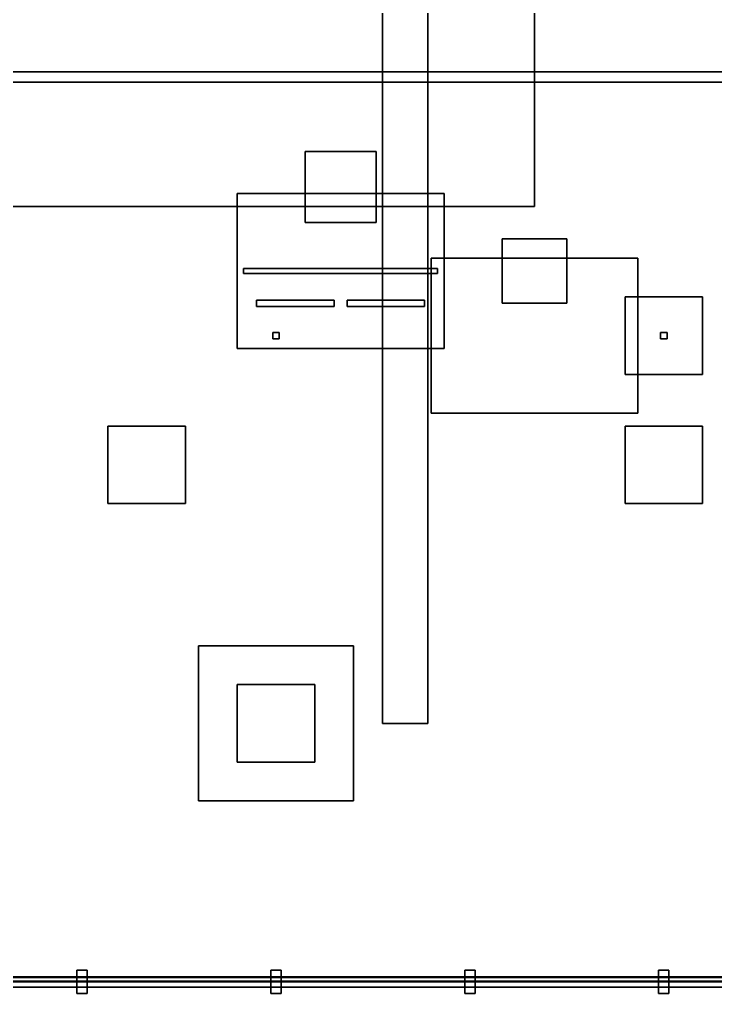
# Model space of a CAD drawing. Extents: x -17000 to 17000, y -13300 to 12090.
# Drawn here: x 7016 to 12400, y -12090 to -4554 of the extents above; entities that cross this region are included whole.
import ezdxf

# ---------------------------------------------------------------- set-up
doc = ezdxf.new("R2010")
doc.units = 0
for name, color, linetype in [('A-FURN', 30, 'CONTINUOUS'), ('A-GLAZ', 5, 'CONTINUOUS'), ('A-WALL', 7, 'CONTINUOUS'), ('E-LITE', 2, 'CONTINUOUS'), ('F-SPRN', 1, 'CONTINUOUS'), ('M-DIFF', 7, 'CONTINUOUS'), ('M-DUCT', 4, 'CONTINUOUS'), ('S-COLS', 9, 'CONTINUOUS'), ('S-SLAB', 8, 'CONTINUOUS')]:
    doc.layers.add(name, color=color, linetype=linetype)

msp = doc.modelspace()

# ---------------------------------------------------------------- linework, layer by layer
at = {"layer": 'A-FURN'}
for points in [[(9225, -6125, 12310), (9775, -6125, 12310), (9775, -5575, 12310), (9225, -5575, 12310)], [(9775, -6125, 11390), (9225, -6125, 11390), (9225, -5575, 11390), (9775, -5575, 11390)], [(9225, -5575, 11390), (9225, -5575, 12310), (9775, -5575, 12310), (9775, -5575, 11390)], [(9225, -6125, 11390), (9225, -6125, 12310), (9225, -5575, 12310), (9225, -5575, 11390)], [(9225, -6125, 16110), (9775, -6125, 16110), (9775, -5575, 16110), (9225, -5575, 16110)], [(9775, -6125, 15190), (9225, -6125, 15190), (9225, -5575, 15190), (9775, -5575, 15190)], [(9225, -5575, 15190), (9225, -5575, 16110), (9775, -5575, 16110), (9775, -5575, 15190)], [(9225, -6125, 15190), (9225, -6125, 16110), (9225, -5575, 16110), (9225, -5575, 15190)], [(9775, -6125, 11390), (9775, -5575, 11390), (9775, -5575, 12310), (9775, -6125, 12310)], [(9775, -6125, 15190), (9775, -5575, 15190), (9775, -5575, 16110), (9775, -6125, 16110)], [(8700, -7100, 12150), (10300, -7100, 12150), (10300, -5900, 12150), (8700, -5900, 12150)], [(10300, -7100, 11400), (8700, -7100, 11400), (8700, -5900, 11400), (10300, -5900, 11400)], [(8700, -5900, 11400), (8700, -5900, 12150), (10300, -5900, 12150), (10300, -5900, 11400)], [(8700, -7100, 11400), (8700, -7100, 12150), (8700, -5900, 12150), (8700, -5900, 11400)], [(8700, -7100, 15950), (10300, -7100, 15950), (10300, -5900, 15950), (8700, -5900, 15950)], [(10300, -7100, 15200), (8700, -7100, 15200), (8700, -5900, 15200), (10300, -5900, 15200)], [(8700, -5900, 15200), (8700, -5900, 15950), (10300, -5900, 15950), (10300, -5900, 15200)], [(8700, -7100, 15200), (8700, -7100, 15950), (8700, -5900, 15950), (8700, -5900, 15200)], [(10300, -7100, 11400), (10300, -5900, 11400), (10300, -5900, 12150), (10300, -7100, 12150)], [(10300, -7100, 15200), (10300, -5900, 15200), (10300, -5900, 15950), (10300, -7100, 15950)], [(9225, -6125, 11390), (9775, -6125, 11390), (9775, -6125, 12310), (9225, -6125, 12310)], [(9225, -6125, 15190), (9775, -6125, 15190), (9775, -6125, 16110), (9225, -6125, 16110)], [(10750, -6750, 4700), (11250, -6750, 4700), (11250, -6250, 4700), (10750, -6250, 4700)], [(11250, -6750, 3800), (10750, -6750, 3800), (10750, -6250, 3800), (11250, -6250, 3800)], [(10750, -6250, 3800), (10750, -6250, 4700), (11250, -6250, 4700), (11250, -6250, 3800)], [(10750, -6750, 3800), (10750, -6750, 4700), (10750, -6250, 4700), (10750, -6250, 3800)], [(10750, -6750, 8500), (11250, -6750, 8500), (11250, -6250, 8500), (10750, -6250, 8500)], [(11250, -6750, 7600), (10750, -6750, 7600), (10750, -6250, 7600), (11250, -6250, 7600)], [(10750, -6250, 7600), (10750, -6250, 8500), (11250, -6250, 8500), (11250, -6250, 7600)], [(10750, -6750, 7600), (10750, -6750, 8500), (10750, -6250, 8500), (10750, -6250, 7600)], [(10750, -6750, 19900), (11250, -6750, 19900), (11250, -6250, 19900), (10750, -6250, 19900)], [(11250, -6750, 19000), (10750, -6750, 19000), (10750, -6250, 19000), (11250, -6250, 19000)], [(10750, -6250, 19000), (10750, -6250, 19900), (11250, -6250, 19900), (11250, -6250, 19000)], [(10750, -6750, 19000), (10750, -6750, 19900), (10750, -6250, 19900), (10750, -6250, 19000)], [(11250, -6750, 3800), (11250, -6250, 3800), (11250, -6250, 4700), (11250, -6750, 4700)], [(11250, -6750, 7600), (11250, -6250, 7600), (11250, -6250, 8500), (11250, -6750, 8500)], [(11250, -6750, 19000), (11250, -6250, 19000), (11250, -6250, 19900), (11250, -6750, 19900)], [(10200, -7600, 4550), (11800, -7600, 4550), (11800, -6400, 4550), (10200, -6400, 4550)], [(11800, -7600, 3800), (10200, -7600, 3800), (10200, -6400, 3800), (11800, -6400, 3800)], [(10200, -6400, 3800), (10200, -6400, 4550), (11800, -6400, 4550), (11800, -6400, 3800)], [(10200, -7600, 3800), (10200, -7600, 4550), (10200, -6400, 4550), (10200, -6400, 3800)], [(10200, -7600, 8350), (11800, -7600, 8350), (11800, -6400, 8350), (10200, -6400, 8350)], [(11800, -7600, 7600), (10200, -7600, 7600), (10200, -6400, 7600), (11800, -6400, 7600)], [(10200, -6400, 7600), (10200, -6400, 8350), (11800, -6400, 8350), (11800, -6400, 7600)], [(10200, -7600, 7600), (10200, -7600, 8350), (10200, -6400, 8350), (10200, -6400, 7600)], [(10200, -7600, 19750), (11800, -7600, 19750), (11800, -6400, 19750), (10200, -6400, 19750)], [(11800, -7600, 19000), (10200, -7600, 19000), (10200, -6400, 19000), (11800, -6400, 19000)], [(10200, -6400, 19000), (10200, -6400, 19750), (11800, -6400, 19750), (11800, -6400, 19000)], [(10200, -7600, 19000), (10200, -7600, 19750), (10200, -6400, 19750), (10200, -6400, 19000)], [(11800, -7600, 3800), (11800, -6400, 3800), (11800, -6400, 4550), (11800, -7600, 4550)], [(11800, -7600, 7600), (11800, -6400, 7600), (11800, -6400, 8350), (11800, -7600, 8350)], [(11800, -7600, 19000), (11800, -6400, 19000), (11800, -6400, 19750), (11800, -7600, 19750)], [(8750, -6520, 12525), (10250, -6520, 12525), (10250, -6480, 12525), (8750, -6480, 12525)], [(10250, -6520, 12075), (8750, -6520, 12075), (8750, -6480, 12075), (10250, -6480, 12075)], [(8750, -6480, 12075), (8750, -6480, 12525), (10250, -6480, 12525), (10250, -6480, 12075)], [(8750, -6520, 12075), (8750, -6520, 12525), (8750, -6480, 12525), (8750, -6480, 12075)], [(8750, -6520, 16325), (10250, -6520, 16325), (10250, -6480, 16325), (8750, -6480, 16325)], [(10250, -6520, 15875), (8750, -6520, 15875), (8750, -6480, 15875), (10250, -6480, 15875)], [(8750, -6480, 15875), (8750, -6480, 16325), (10250, -6480, 16325), (10250, -6480, 15875)], [(8750, -6520, 15875), (8750, -6520, 16325), (8750, -6480, 16325), (8750, -6480, 15875)], [(10250, -6520, 12075), (10250, -6480, 12075), (10250, -6480, 12525), (10250, -6520, 12525)], [(10250, -6520, 15875), (10250, -6480, 15875), (10250, -6480, 16325), (10250, -6520, 16325)], [(8750, -6520, 12075), (10250, -6520, 12075), (10250, -6520, 12525), (8750, -6520, 12525)], [(8750, -6520, 15875), (10250, -6520, 15875), (10250, -6520, 16325), (8750, -6520, 16325)], [(8850, -6775, 12540), (9450, -6775, 12540), (9450, -6725, 12540), (8850, -6725, 12540)], [(9450, -6775, 12160), (8850, -6775, 12160), (8850, -6725, 12160), (9450, -6725, 12160)], [(8850, -6725, 12160), (8850, -6725, 12540), (9450, -6725, 12540), (9450, -6725, 12160)], [(8850, -6775, 12160), (8850, -6775, 12540), (8850, -6725, 12540), (8850, -6725, 12160)], [(8850, -6775, 16340), (9450, -6775, 16340), (9450, -6725, 16340), (8850, -6725, 16340)], [(9450, -6775, 15960), (8850, -6775, 15960), (8850, -6725, 15960), (9450, -6725, 15960)], [(8850, -6725, 15960), (8850, -6725, 16340), (9450, -6725, 16340), (9450, -6725, 15960)], [(8850, -6775, 15960), (8850, -6775, 16340), (8850, -6725, 16340), (8850, -6725, 15960)], [(8850, -6775, 12160), (9450, -6775, 12160), (9450, -6775, 12540), (8850, -6775, 12540)], [(8850, -6775, 15960), (9450, -6775, 15960), (9450, -6775, 16340), (8850, -6775, 16340)], [(9450, -6775, 12160), (9450, -6725, 12160), (9450, -6725, 12540), (9450, -6775, 12540)], [(9450, -6775, 15960), (9450, -6725, 15960), (9450, -6725, 16340), (9450, -6775, 16340)], [(9550, -6775, 12540), (10150, -6775, 12540), (10150, -6725, 12540), (9550, -6725, 12540)], [(10150, -6775, 12160), (9550, -6775, 12160), (9550, -6725, 12160), (10150, -6725, 12160)], [(9550, -6725, 12160), (9550, -6725, 12540), (10150, -6725, 12540), (10150, -6725, 12160)], [(9550, -6775, 12160), (9550, -6775, 12540), (9550, -6725, 12540), (9550, -6725, 12160)], [(9550, -6775, 16340), (10150, -6775, 16340), (10150, -6725, 16340), (9550, -6725, 16340)], [(10150, -6775, 15960), (9550, -6775, 15960), (9550, -6725, 15960), (10150, -6725, 15960)], [(9550, -6725, 15960), (9550, -6725, 16340), (10150, -6725, 16340), (10150, -6725, 15960)], [(9550, -6775, 15960), (9550, -6775, 16340), (9550, -6725, 16340), (9550, -6725, 15960)], [(9550, -6775, 12160), (10150, -6775, 12160), (10150, -6775, 12540), (9550, -6775, 12540)], [(9550, -6775, 15960), (10150, -6775, 15960), (10150, -6775, 16340), (9550, -6775, 16340)], [(10150, -6775, 12160), (10150, -6725, 12160), (10150, -6725, 12540), (10150, -6775, 12540)], [(10150, -6775, 15960), (10150, -6725, 15960), (10150, -6725, 16340), (10150, -6775, 16340)], [(10750, -6750, 3800), (11250, -6750, 3800), (11250, -6750, 4700), (10750, -6750, 4700)], [(10750, -6750, 7600), (11250, -6750, 7600), (11250, -6750, 8500), (10750, -6750, 8500)], [(10750, -6750, 19000), (11250, -6750, 19000), (11250, -6750, 19900), (10750, -6750, 19900)], [(8700, -7100, 11400), (10300, -7100, 11400), (10300, -7100, 12150), (8700, -7100, 12150)], [(8700, -7100, 15200), (10300, -7100, 15200), (10300, -7100, 15950), (8700, -7100, 15950)], [(10200, -7600, 3800), (11800, -7600, 3800), (11800, -7600, 4550), (10200, -7600, 4550)], [(10200, -7600, 7600), (11800, -7600, 7600), (11800, -7600, 8350), (10200, -7600, 8350)], [(10200, -7600, 19000), (11800, -7600, 19000), (11800, -7600, 19750), (10200, -7600, 19750)]]:
    msp.add_3dface(points, dxfattribs=at)
at = {"layer": 'A-GLAZ'}
for points in [[(-16900, -12040, 940), (16900, -12040, 940), (16900, -11960, 940), (-16900, -11960, 940)], [(16900, -12040, 860), (-16900, -12040, 860), (-16900, -11960, 860), (16900, -11960, 860)], [(-16900, -11960, 860), (-16900, -11960, 940), (16900, -11960, 940), (16900, -11960, 860)], [(-16900, -12040, 2840), (16900, -12040, 2840), (16900, -11960, 2840), (-16900, -11960, 2840)], [(16900, -12040, 2760), (-16900, -12040, 2760), (-16900, -11960, 2760), (16900, -11960, 2760)], [(-16900, -11960, 2760), (-16900, -11960, 2840), (16900, -11960, 2840), (16900, -11960, 2760)], [(-16900, -12040, 3640), (16900, -12040, 3640), (16900, -11960, 3640), (-16900, -11960, 3640)], [(16900, -12040, 3560), (-16900, -12040, 3560), (-16900, -11960, 3560), (16900, -11960, 3560)], [(-16900, -11960, 3560), (-16900, -11960, 3640), (16900, -11960, 3640), (16900, -11960, 3560)], [(-16900, -12040, 4740), (16900, -12040, 4740), (16900, -11960, 4740), (-16900, -11960, 4740)], [(16900, -12040, 4660), (-16900, -12040, 4660), (-16900, -11960, 4660), (16900, -11960, 4660)], [(-16900, -11960, 4660), (-16900, -11960, 4740), (16900, -11960, 4740), (16900, -11960, 4660)], [(-16900, -12040, 6640), (16900, -12040, 6640), (16900, -11960, 6640), (-16900, -11960, 6640)], [(16900, -12040, 6560), (-16900, -12040, 6560), (-16900, -11960, 6560), (16900, -11960, 6560)], [(-16900, -11960, 6560), (-16900, -11960, 6640), (16900, -11960, 6640), (16900, -11960, 6560)], [(-16900, -12040, 7440), (16900, -12040, 7440), (16900, -11960, 7440), (-16900, -11960, 7440)], [(16900, -12040, 7360), (-16900, -12040, 7360), (-16900, -11960, 7360), (16900, -11960, 7360)], [(-16900, -11960, 7360), (-16900, -11960, 7440), (16900, -11960, 7440), (16900, -11960, 7360)], [(-16900, -12040, 8540), (16900, -12040, 8540), (16900, -11960, 8540), (-16900, -11960, 8540)], [(16900, -12040, 8460), (-16900, -12040, 8460), (-16900, -11960, 8460), (16900, -11960, 8460)], [(-16900, -11960, 8460), (-16900, -11960, 8540), (16900, -11960, 8540), (16900, -11960, 8460)], [(-16900, -12040, 10440), (16900, -12040, 10440), (16900, -11960, 10440), (-16900, -11960, 10440)], [(16900, -12040, 10360), (-16900, -12040, 10360), (-16900, -11960, 10360), (16900, -11960, 10360)], [(-16900, -11960, 10360), (-16900, -11960, 10440), (16900, -11960, 10440), (16900, -11960, 10360)], [(-16900, -12040, 11240), (16900, -12040, 11240), (16900, -11960, 11240), (-16900, -11960, 11240)], [(16900, -12040, 11160), (-16900, -12040, 11160), (-16900, -11960, 11160), (16900, -11960, 11160)], [(-16900, -11960, 11160), (-16900, -11960, 11240), (16900, -11960, 11240), (16900, -11960, 11160)], [(-16900, -12040, 12340), (16900, -12040, 12340), (16900, -11960, 12340), (-16900, -11960, 12340)], [(16900, -12040, 12260), (-16900, -12040, 12260), (-16900, -11960, 12260), (16900, -11960, 12260)], [(-16900, -11960, 12260), (-16900, -11960, 12340), (16900, -11960, 12340), (16900, -11960, 12260)], [(-16900, -12040, 14240), (16900, -12040, 14240), (16900, -11960, 14240), (-16900, -11960, 14240)], [(16900, -12040, 14160), (-16900, -12040, 14160), (-16900, -11960, 14160), (16900, -11960, 14160)], [(-16900, -11960, 14160), (-16900, -11960, 14240), (16900, -11960, 14240), (16900, -11960, 14160)], [(-16900, -12040, 15040), (16900, -12040, 15040), (16900, -11960, 15040), (-16900, -11960, 15040)], [(16900, -12040, 14960), (-16900, -12040, 14960), (-16900, -11960, 14960), (16900, -11960, 14960)], [(-16900, -11960, 14960), (-16900, -11960, 15040), (16900, -11960, 15040), (16900, -11960, 14960)], [(-16900, -12040, 16140), (16900, -12040, 16140), (16900, -11960, 16140), (-16900, -11960, 16140)], [(16900, -12040, 16060), (-16900, -12040, 16060), (-16900, -11960, 16060), (16900, -11960, 16060)], [(-16900, -11960, 16060), (-16900, -11960, 16140), (16900, -11960, 16140), (16900, -11960, 16060)], [(-16900, -12040, 18040), (16900, -12040, 18040), (16900, -11960, 18040), (-16900, -11960, 18040)], [(16900, -12040, 17960), (-16900, -12040, 17960), (-16900, -11960, 17960), (16900, -11960, 17960)], [(-16900, -11960, 17960), (-16900, -11960, 18040), (16900, -11960, 18040), (16900, -11960, 17960)], [(-16900, -12040, 18840), (16900, -12040, 18840), (16900, -11960, 18840), (-16900, -11960, 18840)], [(16900, -12040, 18760), (-16900, -12040, 18760), (-16900, -11960, 18760), (16900, -11960, 18760)], [(-16900, -11960, 18760), (-16900, -11960, 18840), (16900, -11960, 18840), (16900, -11960, 18760)], [(-16900, -12040, 19940), (16900, -12040, 19940), (16900, -11960, 19940), (-16900, -11960, 19940)], [(16900, -12040, 19860), (-16900, -12040, 19860), (-16900, -11960, 19860), (16900, -11960, 19860)], [(-16900, -11960, 19860), (-16900, -11960, 19940), (16900, -11960, 19940), (16900, -11960, 19860)], [(-16900, -12040, 21840), (16900, -12040, 21840), (16900, -11960, 21840), (-16900, -11960, 21840)], [(16900, -12040, 21760), (-16900, -12040, 21760), (-16900, -11960, 21760), (16900, -11960, 21760)], [(-16900, -11960, 21760), (-16900, -11960, 21840), (16900, -11960, 21840), (16900, -11960, 21760)], [(-16900, -12040, 22640), (16900, -12040, 22640), (16900, -11960, 22640), (-16900, -11960, 22640)], [(16900, -12040, 22560), (-16900, -12040, 22560), (-16900, -11960, 22560), (16900, -11960, 22560)], [(-16900, -11960, 22560), (-16900, -11960, 22640), (16900, -11960, 22640), (16900, -11960, 22560)], [(-16900, -12040, 23740), (16900, -12040, 23740), (16900, -11960, 23740), (-16900, -11960, 23740)], [(16900, -12040, 23660), (-16900, -12040, 23660), (-16900, -11960, 23660), (16900, -11960, 23660)], [(-16900, -11960, 23660), (-16900, -11960, 23740), (16900, -11960, 23740), (16900, -11960, 23660)], [(-16900, -12040, 25640), (16900, -12040, 25640), (16900, -11960, 25640), (-16900, -11960, 25640)], [(16900, -12040, 25560), (-16900, -12040, 25560), (-16900, -11960, 25560), (16900, -11960, 25560)], [(-16900, -11960, 25560), (-16900, -11960, 25640), (16900, -11960, 25640), (16900, -11960, 25560)], [(-16900, -12040, 26440), (16900, -12040, 26440), (16900, -11960, 26440), (-16900, -11960, 26440)], [(16900, -12040, 26360), (-16900, -12040, 26360), (-16900, -11960, 26360), (16900, -11960, 26360)], [(-16900, -11960, 26360), (-16900, -11960, 26440), (16900, -11960, 26440), (16900, -11960, 26360)], [(-16800, -11994, 3600), (16800, -11994, 3600), (16800, -11966, 3600), (-16800, -11966, 3600)], [(16800, -11994, 200), (-16800, -11994, 200), (-16800, -11966, 200), (16800, -11966, 200)], [(-16800, -11966, 200), (-16800, -11966, 3600), (16800, -11966, 3600), (16800, -11966, 200)], [(-16800, -11994, 7400), (16800, -11994, 7400), (16800, -11966, 7400), (-16800, -11966, 7400)], [(16800, -11994, 4000), (-16800, -11994, 4000), (-16800, -11966, 4000), (16800, -11966, 4000)], [(-16800, -11966, 4000), (-16800, -11966, 7400), (16800, -11966, 7400), (16800, -11966, 4000)], [(-16800, -11994, 11200), (16800, -11994, 11200), (16800, -11966, 11200), (-16800, -11966, 11200)], [(16800, -11994, 7800), (-16800, -11994, 7800), (-16800, -11966, 7800), (16800, -11966, 7800)], [(-16800, -11966, 7800), (-16800, -11966, 11200), (16800, -11966, 11200), (16800, -11966, 7800)], [(-16800, -11994, 15000), (16800, -11994, 15000), (16800, -11966, 15000), (-16800, -11966, 15000)], [(16800, -11994, 11600), (-16800, -11994, 11600), (-16800, -11966, 11600), (16800, -11966, 11600)], [(-16800, -11966, 11600), (-16800, -11966, 15000), (16800, -11966, 15000), (16800, -11966, 11600)], [(-16800, -11994, 18800), (16800, -11994, 18800), (16800, -11966, 18800), (-16800, -11966, 18800)], [(16800, -11994, 15400), (-16800, -11994, 15400), (-16800, -11966, 15400), (16800, -11966, 15400)], [(-16800, -11966, 15400), (-16800, -11966, 18800), (16800, -11966, 18800), (16800, -11966, 15400)], [(-16800, -11994, 22600), (16800, -11994, 22600), (16800, -11966, 22600), (-16800, -11966, 22600)], [(16800, -11994, 19200), (-16800, -11994, 19200), (-16800, -11966, 19200), (16800, -11966, 19200)], [(-16800, -11966, 19200), (-16800, -11966, 22600), (16800, -11966, 22600), (16800, -11966, 19200)], [(-16800, -11994, 26400), (16800, -11994, 26400), (16800, -11966, 26400), (-16800, -11966, 26400)], [(16800, -11994, 23000), (-16800, -11994, 23000), (-16800, -11966, 23000), (16800, -11966, 23000)], [(-16800, -11966, 23000), (-16800, -11966, 26400), (16800, -11966, 26400), (16800, -11966, 23000)], [(7460, -12090, 3625), (7540, -12090, 3625), (7540, -11910, 3625), (7460, -11910, 3625)], [(7540, -12090, 175), (7460, -12090, 175), (7460, -11910, 175), (7540, -11910, 175)], [(7460, -11910, 175), (7460, -11910, 3625), (7540, -11910, 3625), (7540, -11910, 175)], [(7460, -12090, 175), (7460, -12090, 3625), (7460, -11910, 3625), (7460, -11910, 175)], [(7460, -12090, 7425), (7540, -12090, 7425), (7540, -11910, 7425), (7460, -11910, 7425)], [(7540, -12090, 3975), (7460, -12090, 3975), (7460, -11910, 3975), (7540, -11910, 3975)], [(7460, -11910, 3975), (7460, -11910, 7425), (7540, -11910, 7425), (7540, -11910, 3975)], [(7460, -12090, 3975), (7460, -12090, 7425), (7460, -11910, 7425), (7460, -11910, 3975)], [(7460, -12090, 11225), (7540, -12090, 11225), (7540, -11910, 11225), (7460, -11910, 11225)], [(7540, -12090, 7775), (7460, -12090, 7775), (7460, -11910, 7775), (7540, -11910, 7775)], [(7460, -11910, 7775), (7460, -11910, 11225), (7540, -11910, 11225), (7540, -11910, 7775)], [(7460, -12090, 7775), (7460, -12090, 11225), (7460, -11910, 11225), (7460, -11910, 7775)], [(7460, -12090, 15025), (7540, -12090, 15025), (7540, -11910, 15025), (7460, -11910, 15025)], [(7540, -12090, 11575), (7460, -12090, 11575), (7460, -11910, 11575), (7540, -11910, 11575)], [(7460, -11910, 11575), (7460, -11910, 15025), (7540, -11910, 15025), (7540, -11910, 11575)], [(7460, -12090, 11575), (7460, -12090, 15025), (7460, -11910, 15025), (7460, -11910, 11575)], [(7460, -12090, 18825), (7540, -12090, 18825), (7540, -11910, 18825), (7460, -11910, 18825)], [(7540, -12090, 15375), (7460, -12090, 15375), (7460, -11910, 15375), (7540, -11910, 15375)], [(7460, -11910, 15375), (7460, -11910, 18825), (7540, -11910, 18825), (7540, -11910, 15375)], [(7460, -12090, 15375), (7460, -12090, 18825), (7460, -11910, 18825), (7460, -11910, 15375)], [(7460, -12090, 22625), (7540, -12090, 22625), (7540, -11910, 22625), (7460, -11910, 22625)], [(7540, -12090, 19175), (7460, -12090, 19175), (7460, -11910, 19175), (7540, -11910, 19175)], [(7460, -11910, 19175), (7460, -11910, 22625), (7540, -11910, 22625), (7540, -11910, 19175)], [(7460, -12090, 19175), (7460, -12090, 22625), (7460, -11910, 22625), (7460, -11910, 19175)], [(7460, -12090, 26425), (7540, -12090, 26425), (7540, -11910, 26425), (7460, -11910, 26425)], [(7540, -12090, 22975), (7460, -12090, 22975), (7460, -11910, 22975), (7540, -11910, 22975)], [(7460, -11910, 22975), (7460, -11910, 26425), (7540, -11910, 26425), (7540, -11910, 22975)], [(7460, -12090, 22975), (7460, -12090, 26425), (7460, -11910, 26425), (7460, -11910, 22975)], [(7540, -12090, 175), (7540, -11910, 175), (7540, -11910, 3625), (7540, -12090, 3625)], [(7540, -12090, 3975), (7540, -11910, 3975), (7540, -11910, 7425), (7540, -12090, 7425)], [(7540, -12090, 7775), (7540, -11910, 7775), (7540, -11910, 11225), (7540, -12090, 11225)], [(7540, -12090, 11575), (7540, -11910, 11575), (7540, -11910, 15025), (7540, -12090, 15025)], [(7540, -12090, 15375), (7540, -11910, 15375), (7540, -11910, 18825), (7540, -12090, 18825)], [(7540, -12090, 19175), (7540, -11910, 19175), (7540, -11910, 22625), (7540, -12090, 22625)], [(7540, -12090, 22975), (7540, -11910, 22975), (7540, -11910, 26425), (7540, -12090, 26425)], [(8960, -12090, 3625), (9040, -12090, 3625), (9040, -11910, 3625), (8960, -11910, 3625)], [(9040, -12090, 175), (8960, -12090, 175), (8960, -11910, 175), (9040, -11910, 175)], [(8960, -11910, 175), (8960, -11910, 3625), (9040, -11910, 3625), (9040, -11910, 175)], [(8960, -12090, 175), (8960, -12090, 3625), (8960, -11910, 3625), (8960, -11910, 175)], [(8960, -12090, 7425), (9040, -12090, 7425), (9040, -11910, 7425), (8960, -11910, 7425)], [(9040, -12090, 3975), (8960, -12090, 3975), (8960, -11910, 3975), (9040, -11910, 3975)], [(8960, -11910, 3975), (8960, -11910, 7425), (9040, -11910, 7425), (9040, -11910, 3975)], [(8960, -12090, 3975), (8960, -12090, 7425), (8960, -11910, 7425), (8960, -11910, 3975)], [(8960, -12090, 11225), (9040, -12090, 11225), (9040, -11910, 11225), (8960, -11910, 11225)], [(9040, -12090, 7775), (8960, -12090, 7775), (8960, -11910, 7775), (9040, -11910, 7775)], [(8960, -11910, 7775), (8960, -11910, 11225), (9040, -11910, 11225), (9040, -11910, 7775)], [(8960, -12090, 7775), (8960, -12090, 11225), (8960, -11910, 11225), (8960, -11910, 7775)], [(8960, -12090, 15025), (9040, -12090, 15025), (9040, -11910, 15025), (8960, -11910, 15025)], [(9040, -12090, 11575), (8960, -12090, 11575), (8960, -11910, 11575), (9040, -11910, 11575)], [(8960, -11910, 11575), (8960, -11910, 15025), (9040, -11910, 15025), (9040, -11910, 11575)], [(8960, -12090, 11575), (8960, -12090, 15025), (8960, -11910, 15025), (8960, -11910, 11575)], [(8960, -12090, 18825), (9040, -12090, 18825), (9040, -11910, 18825), (8960, -11910, 18825)], [(9040, -12090, 15375), (8960, -12090, 15375), (8960, -11910, 15375), (9040, -11910, 15375)], [(8960, -11910, 15375), (8960, -11910, 18825), (9040, -11910, 18825), (9040, -11910, 15375)], [(8960, -12090, 15375), (8960, -12090, 18825), (8960, -11910, 18825), (8960, -11910, 15375)], [(8960, -12090, 22625), (9040, -12090, 22625), (9040, -11910, 22625), (8960, -11910, 22625)], [(9040, -12090, 19175), (8960, -12090, 19175), (8960, -11910, 19175), (9040, -11910, 19175)], [(8960, -11910, 19175), (8960, -11910, 22625), (9040, -11910, 22625), (9040, -11910, 19175)], [(8960, -12090, 19175), (8960, -12090, 22625), (8960, -11910, 22625), (8960, -11910, 19175)], [(8960, -12090, 26425), (9040, -12090, 26425), (9040, -11910, 26425), (8960, -11910, 26425)], [(9040, -12090, 22975), (8960, -12090, 22975), (8960, -11910, 22975), (9040, -11910, 22975)], [(8960, -11910, 22975), (8960, -11910, 26425), (9040, -11910, 26425), (9040, -11910, 22975)], [(8960, -12090, 22975), (8960, -12090, 26425), (8960, -11910, 26425), (8960, -11910, 22975)], [(9040, -12090, 175), (9040, -11910, 175), (9040, -11910, 3625), (9040, -12090, 3625)], [(9040, -12090, 3975), (9040, -11910, 3975), (9040, -11910, 7425), (9040, -12090, 7425)], [(9040, -12090, 7775), (9040, -11910, 7775), (9040, -11910, 11225), (9040, -12090, 11225)], [(9040, -12090, 11575), (9040, -11910, 11575), (9040, -11910, 15025), (9040, -12090, 15025)], [(9040, -12090, 15375), (9040, -11910, 15375), (9040, -11910, 18825), (9040, -12090, 18825)], [(9040, -12090, 19175), (9040, -11910, 19175), (9040, -11910, 22625), (9040, -12090, 22625)], [(9040, -12090, 22975), (9040, -11910, 22975), (9040, -11910, 26425), (9040, -12090, 26425)], [(10460, -12090, 3625), (10540, -12090, 3625), (10540, -11910, 3625), (10460, -11910, 3625)], [(10540, -12090, 175), (10460, -12090, 175), (10460, -11910, 175), (10540, -11910, 175)], [(10460, -11910, 175), (10460, -11910, 3625), (10540, -11910, 3625), (10540, -11910, 175)], [(10460, -12090, 175), (10460, -12090, 3625), (10460, -11910, 3625), (10460, -11910, 175)], [(10460, -12090, 7425), (10540, -12090, 7425), (10540, -11910, 7425), (10460, -11910, 7425)], [(10540, -12090, 3975), (10460, -12090, 3975), (10460, -11910, 3975), (10540, -11910, 3975)], [(10460, -11910, 3975), (10460, -11910, 7425), (10540, -11910, 7425), (10540, -11910, 3975)], [(10460, -12090, 3975), (10460, -12090, 7425), (10460, -11910, 7425), (10460, -11910, 3975)], [(10460, -12090, 11225), (10540, -12090, 11225), (10540, -11910, 11225), (10460, -11910, 11225)], [(10540, -12090, 7775), (10460, -12090, 7775), (10460, -11910, 7775), (10540, -11910, 7775)], [(10460, -11910, 7775), (10460, -11910, 11225), (10540, -11910, 11225), (10540, -11910, 7775)], [(10460, -12090, 7775), (10460, -12090, 11225), (10460, -11910, 11225), (10460, -11910, 7775)], [(10460, -12090, 15025), (10540, -12090, 15025), (10540, -11910, 15025), (10460, -11910, 15025)], [(10540, -12090, 11575), (10460, -12090, 11575), (10460, -11910, 11575), (10540, -11910, 11575)], [(10460, -11910, 11575), (10460, -11910, 15025), (10540, -11910, 15025), (10540, -11910, 11575)], [(10460, -12090, 11575), (10460, -12090, 15025), (10460, -11910, 15025), (10460, -11910, 11575)], [(10460, -12090, 18825), (10540, -12090, 18825), (10540, -11910, 18825), (10460, -11910, 18825)], [(10540, -12090, 15375), (10460, -12090, 15375), (10460, -11910, 15375), (10540, -11910, 15375)], [(10460, -11910, 15375), (10460, -11910, 18825), (10540, -11910, 18825), (10540, -11910, 15375)], [(10460, -12090, 15375), (10460, -12090, 18825), (10460, -11910, 18825), (10460, -11910, 15375)], [(10460, -12090, 22625), (10540, -12090, 22625), (10540, -11910, 22625), (10460, -11910, 22625)], [(10540, -12090, 19175), (10460, -12090, 19175), (10460, -11910, 19175), (10540, -11910, 19175)], [(10460, -11910, 19175), (10460, -11910, 22625), (10540, -11910, 22625), (10540, -11910, 19175)], [(10460, -12090, 19175), (10460, -12090, 22625), (10460, -11910, 22625), (10460, -11910, 19175)], [(10460, -12090, 26425), (10540, -12090, 26425), (10540, -11910, 26425), (10460, -11910, 26425)], [(10540, -12090, 22975), (10460, -12090, 22975), (10460, -11910, 22975), (10540, -11910, 22975)], [(10460, -11910, 22975), (10460, -11910, 26425), (10540, -11910, 26425), (10540, -11910, 22975)], [(10460, -12090, 22975), (10460, -12090, 26425), (10460, -11910, 26425), (10460, -11910, 22975)], [(10540, -12090, 175), (10540, -11910, 175), (10540, -11910, 3625), (10540, -12090, 3625)], [(10540, -12090, 3975), (10540, -11910, 3975), (10540, -11910, 7425), (10540, -12090, 7425)], [(10540, -12090, 7775), (10540, -11910, 7775), (10540, -11910, 11225), (10540, -12090, 11225)], [(10540, -12090, 11575), (10540, -11910, 11575), (10540, -11910, 15025), (10540, -12090, 15025)], [(10540, -12090, 15375), (10540, -11910, 15375), (10540, -11910, 18825), (10540, -12090, 18825)], [(10540, -12090, 19175), (10540, -11910, 19175), (10540, -11910, 22625), (10540, -12090, 22625)], [(10540, -12090, 22975), (10540, -11910, 22975), (10540, -11910, 26425), (10540, -12090, 26425)], [(11960, -12090, 3625), (12040, -12090, 3625), (12040, -11910, 3625), (11960, -11910, 3625)], [(12040, -12090, 175), (11960, -12090, 175), (11960, -11910, 175), (12040, -11910, 175)], [(11960, -11910, 175), (11960, -11910, 3625), (12040, -11910, 3625), (12040, -11910, 175)], [(11960, -12090, 175), (11960, -12090, 3625), (11960, -11910, 3625), (11960, -11910, 175)], [(11960, -12090, 7425), (12040, -12090, 7425), (12040, -11910, 7425), (11960, -11910, 7425)], [(12040, -12090, 3975), (11960, -12090, 3975), (11960, -11910, 3975), (12040, -11910, 3975)], [(11960, -11910, 3975), (11960, -11910, 7425), (12040, -11910, 7425), (12040, -11910, 3975)], [(11960, -12090, 3975), (11960, -12090, 7425), (11960, -11910, 7425), (11960, -11910, 3975)], [(11960, -12090, 11225), (12040, -12090, 11225), (12040, -11910, 11225), (11960, -11910, 11225)], [(12040, -12090, 7775), (11960, -12090, 7775), (11960, -11910, 7775), (12040, -11910, 7775)], [(11960, -11910, 7775), (11960, -11910, 11225), (12040, -11910, 11225), (12040, -11910, 7775)], [(11960, -12090, 7775), (11960, -12090, 11225), (11960, -11910, 11225), (11960, -11910, 7775)], [(11960, -12090, 15025), (12040, -12090, 15025), (12040, -11910, 15025), (11960, -11910, 15025)], [(12040, -12090, 11575), (11960, -12090, 11575), (11960, -11910, 11575), (12040, -11910, 11575)], [(11960, -11910, 11575), (11960, -11910, 15025), (12040, -11910, 15025), (12040, -11910, 11575)], [(11960, -12090, 11575), (11960, -12090, 15025), (11960, -11910, 15025), (11960, -11910, 11575)], [(11960, -12090, 18825), (12040, -12090, 18825), (12040, -11910, 18825), (11960, -11910, 18825)], [(12040, -12090, 15375), (11960, -12090, 15375), (11960, -11910, 15375), (12040, -11910, 15375)], [(11960, -11910, 15375), (11960, -11910, 18825), (12040, -11910, 18825), (12040, -11910, 15375)], [(11960, -12090, 15375), (11960, -12090, 18825), (11960, -11910, 18825), (11960, -11910, 15375)], [(11960, -12090, 22625), (12040, -12090, 22625), (12040, -11910, 22625), (11960, -11910, 22625)], [(12040, -12090, 19175), (11960, -12090, 19175), (11960, -11910, 19175), (12040, -11910, 19175)], [(11960, -11910, 19175), (11960, -11910, 22625), (12040, -11910, 22625), (12040, -11910, 19175)], [(11960, -12090, 19175), (11960, -12090, 22625), (11960, -11910, 22625), (11960, -11910, 19175)], [(11960, -12090, 26425), (12040, -12090, 26425), (12040, -11910, 26425), (11960, -11910, 26425)], [(12040, -12090, 22975), (11960, -12090, 22975), (11960, -11910, 22975), (12040, -11910, 22975)], [(11960, -11910, 22975), (11960, -11910, 26425), (12040, -11910, 26425), (12040, -11910, 22975)], [(11960, -12090, 22975), (11960, -12090, 26425), (11960, -11910, 26425), (11960, -11910, 22975)], [(12040, -12090, 175), (12040, -11910, 175), (12040, -11910, 3625), (12040, -12090, 3625)], [(12040, -12090, 3975), (12040, -11910, 3975), (12040, -11910, 7425), (12040, -12090, 7425)], [(12040, -12090, 7775), (12040, -11910, 7775), (12040, -11910, 11225), (12040, -12090, 11225)], [(12040, -12090, 11575), (12040, -11910, 11575), (12040, -11910, 15025), (12040, -12090, 15025)], [(12040, -12090, 15375), (12040, -11910, 15375), (12040, -11910, 18825), (12040, -12090, 18825)], [(12040, -12090, 19175), (12040, -11910, 19175), (12040, -11910, 22625), (12040, -12090, 22625)], [(12040, -12090, 22975), (12040, -11910, 22975), (12040, -11910, 26425), (12040, -12090, 26425)], [(-16900, -12040, 860), (16900, -12040, 860), (16900, -12040, 940), (-16900, -12040, 940)], [(-16900, -12040, 2760), (16900, -12040, 2760), (16900, -12040, 2840), (-16900, -12040, 2840)], [(-16900, -12040, 3560), (16900, -12040, 3560), (16900, -12040, 3640), (-16900, -12040, 3640)], [(-16900, -12040, 4660), (16900, -12040, 4660), (16900, -12040, 4740), (-16900, -12040, 4740)], [(-16900, -12040, 6560), (16900, -12040, 6560), (16900, -12040, 6640), (-16900, -12040, 6640)], [(-16900, -12040, 7360), (16900, -12040, 7360), (16900, -12040, 7440), (-16900, -12040, 7440)], [(-16900, -12040, 8460), (16900, -12040, 8460), (16900, -12040, 8540), (-16900, -12040, 8540)], [(-16900, -12040, 10360), (16900, -12040, 10360), (16900, -12040, 10440), (-16900, -12040, 10440)], [(-16900, -12040, 11160), (16900, -12040, 11160), (16900, -12040, 11240), (-16900, -12040, 11240)], [(-16900, -12040, 12260), (16900, -12040, 12260), (16900, -12040, 12340), (-16900, -12040, 12340)], [(-16900, -12040, 14160), (16900, -12040, 14160), (16900, -12040, 14240), (-16900, -12040, 14240)], [(-16900, -12040, 14960), (16900, -12040, 14960), (16900, -12040, 15040), (-16900, -12040, 15040)], [(-16900, -12040, 16060), (16900, -12040, 16060), (16900, -12040, 16140), (-16900, -12040, 16140)], [(-16900, -12040, 17960), (16900, -12040, 17960), (16900, -12040, 18040), (-16900, -12040, 18040)], [(-16900, -12040, 18760), (16900, -12040, 18760), (16900, -12040, 18840), (-16900, -12040, 18840)], [(-16900, -12040, 19860), (16900, -12040, 19860), (16900, -12040, 19940), (-16900, -12040, 19940)], [(-16900, -12040, 21760), (16900, -12040, 21760), (16900, -12040, 21840), (-16900, -12040, 21840)], [(-16900, -12040, 22560), (16900, -12040, 22560), (16900, -12040, 22640), (-16900, -12040, 22640)], [(-16900, -12040, 23660), (16900, -12040, 23660), (16900, -12040, 23740), (-16900, -12040, 23740)], [(-16900, -12040, 25560), (16900, -12040, 25560), (16900, -12040, 25640), (-16900, -12040, 25640)], [(-16900, -12040, 26360), (16900, -12040, 26360), (16900, -12040, 26440), (-16900, -12040, 26440)], [(-16800, -11994, 200), (16800, -11994, 200), (16800, -11994, 3600), (-16800, -11994, 3600)], [(-16800, -11994, 4000), (16800, -11994, 4000), (16800, -11994, 7400), (-16800, -11994, 7400)], [(-16800, -11994, 7800), (16800, -11994, 7800), (16800, -11994, 11200), (-16800, -11994, 11200)], [(-16800, -11994, 11600), (16800, -11994, 11600), (16800, -11994, 15000), (-16800, -11994, 15000)], [(-16800, -11994, 15400), (16800, -11994, 15400), (16800, -11994, 18800), (-16800, -11994, 18800)], [(-16800, -11994, 19200), (16800, -11994, 19200), (16800, -11994, 22600), (-16800, -11994, 22600)], [(-16800, -11994, 23000), (16800, -11994, 23000), (16800, -11994, 26400), (-16800, -11994, 26400)], [(7460, -12090, 175), (7540, -12090, 175), (7540, -12090, 3625), (7460, -12090, 3625)], [(7460, -12090, 3975), (7540, -12090, 3975), (7540, -12090, 7425), (7460, -12090, 7425)], [(7460, -12090, 7775), (7540, -12090, 7775), (7540, -12090, 11225), (7460, -12090, 11225)], [(7460, -12090, 11575), (7540, -12090, 11575), (7540, -12090, 15025), (7460, -12090, 15025)], [(7460, -12090, 15375), (7540, -12090, 15375), (7540, -12090, 18825), (7460, -12090, 18825)], [(7460, -12090, 19175), (7540, -12090, 19175), (7540, -12090, 22625), (7460, -12090, 22625)], [(7460, -12090, 22975), (7540, -12090, 22975), (7540, -12090, 26425), (7460, -12090, 26425)], [(8960, -12090, 175), (9040, -12090, 175), (9040, -12090, 3625), (8960, -12090, 3625)], [(8960, -12090, 3975), (9040, -12090, 3975), (9040, -12090, 7425), (8960, -12090, 7425)], [(8960, -12090, 7775), (9040, -12090, 7775), (9040, -12090, 11225), (8960, -12090, 11225)], [(8960, -12090, 11575), (9040, -12090, 11575), (9040, -12090, 15025), (8960, -12090, 15025)], [(8960, -12090, 15375), (9040, -12090, 15375), (9040, -12090, 18825), (8960, -12090, 18825)], [(8960, -12090, 19175), (9040, -12090, 19175), (9040, -12090, 22625), (8960, -12090, 22625)], [(8960, -12090, 22975), (9040, -12090, 22975), (9040, -12090, 26425), (8960, -12090, 26425)], [(10460, -12090, 175), (10540, -12090, 175), (10540, -12090, 3625), (10460, -12090, 3625)], [(10460, -12090, 3975), (10540, -12090, 3975), (10540, -12090, 7425), (10460, -12090, 7425)], [(10460, -12090, 7775), (10540, -12090, 7775), (10540, -12090, 11225), (10460, -12090, 11225)], [(10460, -12090, 11575), (10540, -12090, 11575), (10540, -12090, 15025), (10460, -12090, 15025)], [(10460, -12090, 15375), (10540, -12090, 15375), (10540, -12090, 18825), (10460, -12090, 18825)], [(10460, -12090, 19175), (10540, -12090, 19175), (10540, -12090, 22625), (10460, -12090, 22625)], [(10460, -12090, 22975), (10540, -12090, 22975), (10540, -12090, 26425), (10460, -12090, 26425)], [(11960, -12090, 175), (12040, -12090, 175), (12040, -12090, 3625), (11960, -12090, 3625)], [(11960, -12090, 3975), (12040, -12090, 3975), (12040, -12090, 7425), (11960, -12090, 7425)], [(11960, -12090, 7775), (12040, -12090, 7775), (12040, -12090, 11225), (11960, -12090, 11225)], [(11960, -12090, 11575), (12040, -12090, 11575), (12040, -12090, 15025), (11960, -12090, 15025)], [(11960, -12090, 15375), (12040, -12090, 15375), (12040, -12090, 18825), (11960, -12090, 18825)], [(11960, -12090, 19175), (12040, -12090, 19175), (12040, -12090, 22625), (11960, -12090, 22625)], [(11960, -12090, 22975), (12040, -12090, 22975), (12040, -12090, 26425), (11960, -12090, 26425)]]:
    msp.add_3dface(points, dxfattribs=at)
at = {"layer": 'A-WALL'}
for points in [[(-11000, -6000, 26000), (11000, -6000, 26000), (11000, 6000, 26000), (-11000, 6000, 26000)], [(11000, -6000, 22800), (-11000, -6000, 22800), (-11000, 6000, 22800), (11000, 6000, 22800)], [(11000, -6000, 22800), (11000, 6000, 22800), (11000, 6000, 26000), (11000, -6000, 26000)], [(-11000, -6000, 22800), (11000, -6000, 22800), (11000, -6000, 26000), (-11000, -6000, 26000)]]:
    msp.add_3dface(points, dxfattribs=at)
at = {"layer": 'E-LITE'}
for points in [[(7700, -8300, 14120), (8300, -8300, 14120), (8300, -7700, 14120), (7700, -7700, 14120)], [(8300, -8300, 14080), (7700, -8300, 14080), (7700, -7700, 14080), (8300, -7700, 14080)], [(7700, -7700, 14080), (7700, -7700, 14120), (8300, -7700, 14120), (8300, -7700, 14080)], [(7700, -8300, 14080), (7700, -8300, 14120), (7700, -7700, 14120), (7700, -7700, 14080)], [(7700, -8300, 17920), (8300, -8300, 17920), (8300, -7700, 17920), (7700, -7700, 17920)], [(8300, -8300, 17880), (7700, -8300, 17880), (7700, -7700, 17880), (8300, -7700, 17880)], [(7700, -7700, 17880), (7700, -7700, 17920), (8300, -7700, 17920), (8300, -7700, 17880)], [(7700, -8300, 17880), (7700, -8300, 17920), (7700, -7700, 17920), (7700, -7700, 17880)], [(8300, -8300, 14080), (8300, -7700, 14080), (8300, -7700, 14120), (8300, -8300, 14120)], [(8300, -8300, 17880), (8300, -7700, 17880), (8300, -7700, 17920), (8300, -8300, 17920)], [(11700, -8300, 14120), (12300, -8300, 14120), (12300, -7700, 14120), (11700, -7700, 14120)], [(12300, -8300, 14080), (11700, -8300, 14080), (11700, -7700, 14080), (12300, -7700, 14080)], [(11700, -7700, 14080), (11700, -7700, 14120), (12300, -7700, 14120), (12300, -7700, 14080)], [(11700, -8300, 14080), (11700, -8300, 14120), (11700, -7700, 14120), (11700, -7700, 14080)], [(11700, -8300, 17920), (12300, -8300, 17920), (12300, -7700, 17920), (11700, -7700, 17920)], [(12300, -8300, 17880), (11700, -8300, 17880), (11700, -7700, 17880), (12300, -7700, 17880)], [(11700, -7700, 17880), (11700, -7700, 17920), (12300, -7700, 17920), (12300, -7700, 17880)], [(11700, -8300, 17880), (11700, -8300, 17920), (11700, -7700, 17920), (11700, -7700, 17880)], [(12300, -8300, 14080), (12300, -7700, 14080), (12300, -7700, 14120), (12300, -8300, 14120)], [(12300, -8300, 17880), (12300, -7700, 17880), (12300, -7700, 17920), (12300, -8300, 17920)], [(7700, -8300, 14080), (8300, -8300, 14080), (8300, -8300, 14120), (7700, -8300, 14120)], [(7700, -8300, 17880), (8300, -8300, 17880), (8300, -8300, 17920), (7700, -8300, 17920)], [(11700, -8300, 14080), (12300, -8300, 14080), (12300, -8300, 14120), (11700, -8300, 14120)], [(11700, -8300, 17880), (12300, -8300, 17880), (12300, -8300, 17920), (11700, -8300, 17920)]]:
    msp.add_3dface(points, dxfattribs=at)
at = {"layer": 'F-SPRN'}
for points in [[(-15000, -5040, 14790), (15000, -5040, 14790), (15000, -4960, 14790), (-15000, -4960, 14790)], [(15000, -5040, 14710), (-15000, -5040, 14710), (-15000, -4960, 14710), (15000, -4960, 14710)], [(-15000, -4960, 14710), (-15000, -4960, 14790), (15000, -4960, 14790), (15000, -4960, 14710)], [(-15000, -5040, 18590), (15000, -5040, 18590), (15000, -4960, 18590), (-15000, -4960, 18590)], [(15000, -5040, 18510), (-15000, -5040, 18510), (-15000, -4960, 18510), (15000, -4960, 18510)], [(-15000, -4960, 18510), (-15000, -4960, 18590), (15000, -4960, 18590), (15000, -4960, 18510)], [(-15000, -5040, 14710), (15000, -5040, 14710), (15000, -5040, 14790), (-15000, -5040, 14790)], [(-15000, -5040, 18510), (15000, -5040, 18510), (15000, -5040, 18590), (-15000, -5040, 18590)], [(8975, -7025, 14725), (9025, -7025, 14725), (9025, -6975, 14725), (8975, -6975, 14725)], [(9025, -7025, 14575), (8975, -7025, 14575), (8975, -6975, 14575), (9025, -6975, 14575)], [(8975, -6975, 14575), (8975, -6975, 14725), (9025, -6975, 14725), (9025, -6975, 14575)], [(8975, -7025, 14575), (8975, -7025, 14725), (8975, -6975, 14725), (8975, -6975, 14575)], [(8975, -7025, 18525), (9025, -7025, 18525), (9025, -6975, 18525), (8975, -6975, 18525)], [(9025, -7025, 18375), (8975, -7025, 18375), (8975, -6975, 18375), (9025, -6975, 18375)], [(8975, -6975, 18375), (8975, -6975, 18525), (9025, -6975, 18525), (9025, -6975, 18375)], [(8975, -7025, 18375), (8975, -7025, 18525), (8975, -6975, 18525), (8975, -6975, 18375)], [(9025, -7025, 14575), (9025, -6975, 14575), (9025, -6975, 14725), (9025, -7025, 14725)], [(9025, -7025, 18375), (9025, -6975, 18375), (9025, -6975, 18525), (9025, -7025, 18525)], [(11975, -7025, 14725), (12025, -7025, 14725), (12025, -6975, 14725), (11975, -6975, 14725)], [(12025, -7025, 14575), (11975, -7025, 14575), (11975, -6975, 14575), (12025, -6975, 14575)], [(11975, -6975, 14575), (11975, -6975, 14725), (12025, -6975, 14725), (12025, -6975, 14575)], [(11975, -7025, 14575), (11975, -7025, 14725), (11975, -6975, 14725), (11975, -6975, 14575)], [(11975, -7025, 18525), (12025, -7025, 18525), (12025, -6975, 18525), (11975, -6975, 18525)], [(12025, -7025, 18375), (11975, -7025, 18375), (11975, -6975, 18375), (12025, -6975, 18375)], [(11975, -6975, 18375), (11975, -6975, 18525), (12025, -6975, 18525), (12025, -6975, 18375)], [(11975, -7025, 18375), (11975, -7025, 18525), (11975, -6975, 18525), (11975, -6975, 18375)], [(12025, -7025, 14575), (12025, -6975, 14575), (12025, -6975, 14725), (12025, -7025, 14725)], [(12025, -7025, 18375), (12025, -6975, 18375), (12025, -6975, 18525), (12025, -7025, 18525)], [(8975, -7025, 14575), (9025, -7025, 14575), (9025, -7025, 14725), (8975, -7025, 14725)], [(8975, -7025, 18375), (9025, -7025, 18375), (9025, -7025, 18525), (8975, -7025, 18525)], [(11975, -7025, 14575), (12025, -7025, 14575), (12025, -7025, 14725), (11975, -7025, 14725)], [(11975, -7025, 18375), (12025, -7025, 18375), (12025, -7025, 18525), (11975, -7025, 18525)]]:
    msp.add_3dface(points, dxfattribs=at)
at = {"layer": 'M-DIFF'}
for points in [[(11700, -7300, 14190), (12300, -7300, 14190), (12300, -6700, 14190), (11700, -6700, 14190)], [(12300, -7300, 14110), (11700, -7300, 14110), (11700, -6700, 14110), (12300, -6700, 14110)], [(11700, -6700, 14110), (11700, -6700, 14190), (12300, -6700, 14190), (12300, -6700, 14110)], [(11700, -7300, 14110), (11700, -7300, 14190), (11700, -6700, 14190), (11700, -6700, 14110)], [(11700, -7300, 17990), (12300, -7300, 17990), (12300, -6700, 17990), (11700, -6700, 17990)], [(12300, -7300, 17910), (11700, -7300, 17910), (11700, -6700, 17910), (12300, -6700, 17910)], [(11700, -6700, 17910), (11700, -6700, 17990), (12300, -6700, 17990), (12300, -6700, 17910)], [(11700, -7300, 17910), (11700, -7300, 17990), (11700, -6700, 17990), (11700, -6700, 17910)], [(12300, -7300, 14110), (12300, -6700, 14110), (12300, -6700, 14190), (12300, -7300, 14190)], [(12300, -7300, 17910), (12300, -6700, 17910), (12300, -6700, 17990), (12300, -7300, 17990)], [(11700, -7300, 14110), (12300, -7300, 14110), (12300, -7300, 14190), (11700, -7300, 14190)], [(11700, -7300, 17910), (12300, -7300, 17910), (12300, -7300, 17990), (11700, -7300, 17990)]]:
    msp.add_3dface(points, dxfattribs=at)
at = {"layer": 'M-DUCT'}
for points in [[(9825, -10000, 14475), (10175, -10000, 14475), (10175, 0, 14475), (9825, 0, 14475)], [(10175, -10000, 14225), (9825, -10000, 14225), (9825, 0, 14225), (10175, 0, 14225)], [(9825, -10000, 14225), (9825, -10000, 14475), (9825, 0, 14475), (9825, 0, 14225)], [(9825, -10000, 18275), (10175, -10000, 18275), (10175, 0, 18275), (9825, 0, 18275)], [(10175, -10000, 18025), (9825, -10000, 18025), (9825, 0, 18025), (10175, 0, 18025)], [(9825, -10000, 18025), (9825, -10000, 18275), (9825, 0, 18275), (9825, 0, 18025)], [(10175, -10000, 14225), (10175, 0, 14225), (10175, 0, 14475), (10175, -10000, 14475)], [(10175, -10000, 18025), (10175, 0, 18025), (10175, 0, 18275), (10175, -10000, 18275)], [(9825, -10000, 14225), (10175, -10000, 14225), (10175, -10000, 14475), (9825, -10000, 14475)], [(9825, -10000, 18025), (10175, -10000, 18025), (10175, -10000, 18275), (9825, -10000, 18275)]]:
    msp.add_3dface(points, dxfattribs=at)
at = {"layer": 'S-COLS'}
for points in [[(8400, -10600, 3625), (9600, -10600, 3625), (9600, -9400, 3625), (8400, -9400, 3625)], [(9600, -10600, 3425), (8400, -10600, 3425), (8400, -9400, 3425), (9600, -9400, 3425)], [(8400, -9400, 3425), (8400, -9400, 3625), (9600, -9400, 3625), (9600, -9400, 3425)], [(8400, -10600, 3425), (8400, -10600, 3625), (8400, -9400, 3625), (8400, -9400, 3425)], [(8400, -10600, 7425), (9600, -10600, 7425), (9600, -9400, 7425), (8400, -9400, 7425)], [(9600, -10600, 7225), (8400, -10600, 7225), (8400, -9400, 7225), (9600, -9400, 7225)], [(8400, -9400, 7225), (8400, -9400, 7425), (9600, -9400, 7425), (9600, -9400, 7225)], [(8400, -10600, 7225), (8400, -10600, 7425), (8400, -9400, 7425), (8400, -9400, 7225)], [(8400, -10600, 11225), (9600, -10600, 11225), (9600, -9400, 11225), (8400, -9400, 11225)], [(9600, -10600, 11025), (8400, -10600, 11025), (8400, -9400, 11025), (9600, -9400, 11025)], [(8400, -9400, 11025), (8400, -9400, 11225), (9600, -9400, 11225), (9600, -9400, 11025)], [(8400, -10600, 11025), (8400, -10600, 11225), (8400, -9400, 11225), (8400, -9400, 11025)], [(8400, -10600, 15025), (9600, -10600, 15025), (9600, -9400, 15025), (8400, -9400, 15025)], [(9600, -10600, 14825), (8400, -10600, 14825), (8400, -9400, 14825), (9600, -9400, 14825)], [(8400, -9400, 14825), (8400, -9400, 15025), (9600, -9400, 15025), (9600, -9400, 14825)], [(8400, -10600, 14825), (8400, -10600, 15025), (8400, -9400, 15025), (8400, -9400, 14825)], [(8400, -10600, 18825), (9600, -10600, 18825), (9600, -9400, 18825), (8400, -9400, 18825)], [(9600, -10600, 18625), (8400, -10600, 18625), (8400, -9400, 18625), (9600, -9400, 18625)], [(8400, -9400, 18625), (8400, -9400, 18825), (9600, -9400, 18825), (9600, -9400, 18625)], [(8400, -10600, 18625), (8400, -10600, 18825), (8400, -9400, 18825), (8400, -9400, 18625)], [(8400, -10600, 22625), (9600, -10600, 22625), (9600, -9400, 22625), (8400, -9400, 22625)], [(9600, -10600, 22425), (8400, -10600, 22425), (8400, -9400, 22425), (9600, -9400, 22425)], [(8400, -9400, 22425), (8400, -9400, 22625), (9600, -9400, 22625), (9600, -9400, 22425)], [(8400, -10600, 22425), (8400, -10600, 22625), (8400, -9400, 22625), (8400, -9400, 22425)], [(8400, -10600, 26425), (9600, -10600, 26425), (9600, -9400, 26425), (8400, -9400, 26425)], [(9600, -10600, 26225), (8400, -10600, 26225), (8400, -9400, 26225), (9600, -9400, 26225)], [(8400, -9400, 26225), (8400, -9400, 26425), (9600, -9400, 26425), (9600, -9400, 26225)], [(8400, -10600, 26225), (8400, -10600, 26425), (8400, -9400, 26425), (8400, -9400, 26225)], [(9600, -10600, 3425), (9600, -9400, 3425), (9600, -9400, 3625), (9600, -10600, 3625)], [(9600, -10600, 7225), (9600, -9400, 7225), (9600, -9400, 7425), (9600, -10600, 7425)], [(9600, -10600, 11025), (9600, -9400, 11025), (9600, -9400, 11225), (9600, -10600, 11225)], [(9600, -10600, 14825), (9600, -9400, 14825), (9600, -9400, 15025), (9600, -10600, 15025)], [(9600, -10600, 18625), (9600, -9400, 18625), (9600, -9400, 18825), (9600, -10600, 18825)], [(9600, -10600, 22425), (9600, -9400, 22425), (9600, -9400, 22625), (9600, -10600, 22625)], [(9600, -10600, 26225), (9600, -9400, 26225), (9600, -9400, 26425), (9600, -10600, 26425)], [(8700, -10300, 3625), (9300, -10300, 3625), (9300, -9700, 3625), (8700, -9700, 3625)], [(9300, -10300, 175), (8700, -10300, 175), (8700, -9700, 175), (9300, -9700, 175)], [(8700, -9700, 175), (8700, -9700, 3625), (9300, -9700, 3625), (9300, -9700, 175)], [(8700, -10300, 175), (8700, -10300, 3625), (8700, -9700, 3625), (8700, -9700, 175)], [(8700, -10300, 7425), (9300, -10300, 7425), (9300, -9700, 7425), (8700, -9700, 7425)], [(9300, -10300, 3975), (8700, -10300, 3975), (8700, -9700, 3975), (9300, -9700, 3975)], [(8700, -9700, 3975), (8700, -9700, 7425), (9300, -9700, 7425), (9300, -9700, 3975)], [(8700, -10300, 3975), (8700, -10300, 7425), (8700, -9700, 7425), (8700, -9700, 3975)], [(8700, -10300, 11225), (9300, -10300, 11225), (9300, -9700, 11225), (8700, -9700, 11225)], [(9300, -10300, 7775), (8700, -10300, 7775), (8700, -9700, 7775), (9300, -9700, 7775)], [(8700, -9700, 7775), (8700, -9700, 11225), (9300, -9700, 11225), (9300, -9700, 7775)], [(8700, -10300, 7775), (8700, -10300, 11225), (8700, -9700, 11225), (8700, -9700, 7775)], [(8700, -10300, 15025), (9300, -10300, 15025), (9300, -9700, 15025), (8700, -9700, 15025)], [(9300, -10300, 11575), (8700, -10300, 11575), (8700, -9700, 11575), (9300, -9700, 11575)], [(8700, -9700, 11575), (8700, -9700, 15025), (9300, -9700, 15025), (9300, -9700, 11575)], [(8700, -10300, 11575), (8700, -10300, 15025), (8700, -9700, 15025), (8700, -9700, 11575)], [(8700, -10300, 18825), (9300, -10300, 18825), (9300, -9700, 18825), (8700, -9700, 18825)], [(9300, -10300, 15375), (8700, -10300, 15375), (8700, -9700, 15375), (9300, -9700, 15375)], [(8700, -9700, 15375), (8700, -9700, 18825), (9300, -9700, 18825), (9300, -9700, 15375)], [(8700, -10300, 15375), (8700, -10300, 18825), (8700, -9700, 18825), (8700, -9700, 15375)], [(8700, -10300, 22625), (9300, -10300, 22625), (9300, -9700, 22625), (8700, -9700, 22625)], [(9300, -10300, 19175), (8700, -10300, 19175), (8700, -9700, 19175), (9300, -9700, 19175)], [(8700, -9700, 19175), (8700, -9700, 22625), (9300, -9700, 22625), (9300, -9700, 19175)], [(8700, -10300, 19175), (8700, -10300, 22625), (8700, -9700, 22625), (8700, -9700, 19175)], [(8700, -10300, 26425), (9300, -10300, 26425), (9300, -9700, 26425), (8700, -9700, 26425)], [(9300, -10300, 22975), (8700, -10300, 22975), (8700, -9700, 22975), (9300, -9700, 22975)], [(8700, -9700, 22975), (8700, -9700, 26425), (9300, -9700, 26425), (9300, -9700, 22975)], [(8700, -10300, 22975), (8700, -10300, 26425), (8700, -9700, 26425), (8700, -9700, 22975)], [(9300, -10300, 175), (9300, -9700, 175), (9300, -9700, 3625), (9300, -10300, 3625)], [(9300, -10300, 3975), (9300, -9700, 3975), (9300, -9700, 7425), (9300, -10300, 7425)], [(9300, -10300, 7775), (9300, -9700, 7775), (9300, -9700, 11225), (9300, -10300, 11225)], [(9300, -10300, 11575), (9300, -9700, 11575), (9300, -9700, 15025), (9300, -10300, 15025)], [(9300, -10300, 15375), (9300, -9700, 15375), (9300, -9700, 18825), (9300, -10300, 18825)], [(9300, -10300, 19175), (9300, -9700, 19175), (9300, -9700, 22625), (9300, -10300, 22625)], [(9300, -10300, 22975), (9300, -9700, 22975), (9300, -9700, 26425), (9300, -10300, 26425)], [(8700, -10300, 175), (9300, -10300, 175), (9300, -10300, 3625), (8700, -10300, 3625)], [(8700, -10300, 3975), (9300, -10300, 3975), (9300, -10300, 7425), (8700, -10300, 7425)], [(8700, -10300, 7775), (9300, -10300, 7775), (9300, -10300, 11225), (8700, -10300, 11225)], [(8700, -10300, 11575), (9300, -10300, 11575), (9300, -10300, 15025), (8700, -10300, 15025)], [(8700, -10300, 15375), (9300, -10300, 15375), (9300, -10300, 18825), (8700, -10300, 18825)], [(8700, -10300, 19175), (9300, -10300, 19175), (9300, -10300, 22625), (8700, -10300, 22625)], [(8700, -10300, 22975), (9300, -10300, 22975), (9300, -10300, 26425), (8700, -10300, 26425)], [(8400, -10600, 3425), (9600, -10600, 3425), (9600, -10600, 3625), (8400, -10600, 3625)], [(8400, -10600, 7225), (9600, -10600, 7225), (9600, -10600, 7425), (8400, -10600, 7425)], [(8400, -10600, 11025), (9600, -10600, 11025), (9600, -10600, 11225), (8400, -10600, 11225)], [(8400, -10600, 14825), (9600, -10600, 14825), (9600, -10600, 15025), (8400, -10600, 15025)], [(8400, -10600, 18625), (9600, -10600, 18625), (9600, -10600, 18825), (8400, -10600, 18825)], [(8400, -10600, 22425), (9600, -10600, 22425), (9600, -10600, 22625), (8400, -10600, 22625)], [(8400, -10600, 26225), (9600, -10600, 26225), (9600, -10600, 26425), (8400, -10600, 26425)]]:
    msp.add_3dface(points, dxfattribs=at)
at = {"layer": 'S-SLAB'}
for points in [[(-17000, -12000, 350), (17000, -12000, 350), (17000, 12000, 350), (-17000, 12000, 350)], [(17000, -12000), (-17000, -12000), (-17000, 12000), (17000, 12000)], [(-17000, -12000, 4150), (17000, -12000, 4150), (17000, 12000, 4150), (-17000, 12000, 4150)], [(17000, -12000, 3800), (-17000, -12000, 3800), (-17000, 12000, 3800), (17000, 12000, 3800)], [(-17000, -12000, 7950), (17000, -12000, 7950), (17000, 12000, 7950), (-17000, 12000, 7950)], [(17000, -12000, 7600), (-17000, -12000, 7600), (-17000, 12000, 7600), (17000, 12000, 7600)], [(-17000, -12000, 11750), (17000, -12000, 11750), (17000, 12000, 11750), (-17000, 12000, 11750)], [(17000, -12000, 11400), (-17000, -12000, 11400), (-17000, 12000, 11400), (17000, 12000, 11400)], [(-17000, -12000, 15550), (17000, -12000, 15550), (17000, 12000, 15550), (-17000, 12000, 15550)], [(17000, -12000, 15200), (-17000, -12000, 15200), (-17000, 12000, 15200), (17000, 12000, 15200)], [(-17000, -12000, 19350), (17000, -12000, 19350), (17000, 12000, 19350), (-17000, 12000, 19350)], [(17000, -12000, 19000), (-17000, -12000, 19000), (-17000, 12000, 19000), (17000, 12000, 19000)], [(-17000, -12000, 23150), (17000, -12000, 23150), (17000, 12000, 23150), (-17000, 12000, 23150)], [(17000, -12000, 22800), (-17000, -12000, 22800), (-17000, 12000, 22800), (17000, 12000, 22800)], [(-17000, -12000), (17000, -12000), (17000, -12000, 350), (-17000, -12000, 350)], [(-17000, -12000, 3800), (17000, -12000, 3800), (17000, -12000, 4150), (-17000, -12000, 4150)], [(-17000, -12000, 7600), (17000, -12000, 7600), (17000, -12000, 7950), (-17000, -12000, 7950)], [(-17000, -12000, 11400), (17000, -12000, 11400), (17000, -12000, 11750), (-17000, -12000, 11750)], [(-17000, -12000, 15200), (17000, -12000, 15200), (17000, -12000, 15550), (-17000, -12000, 15550)], [(-17000, -12000, 19000), (17000, -12000, 19000), (17000, -12000, 19350), (-17000, -12000, 19350)], [(-17000, -12000, 22800), (17000, -12000, 22800), (17000, -12000, 23150), (-17000, -12000, 23150)]]:
    msp.add_3dface(points, dxfattribs=at)

doc.saveas('drawing.dxf')
